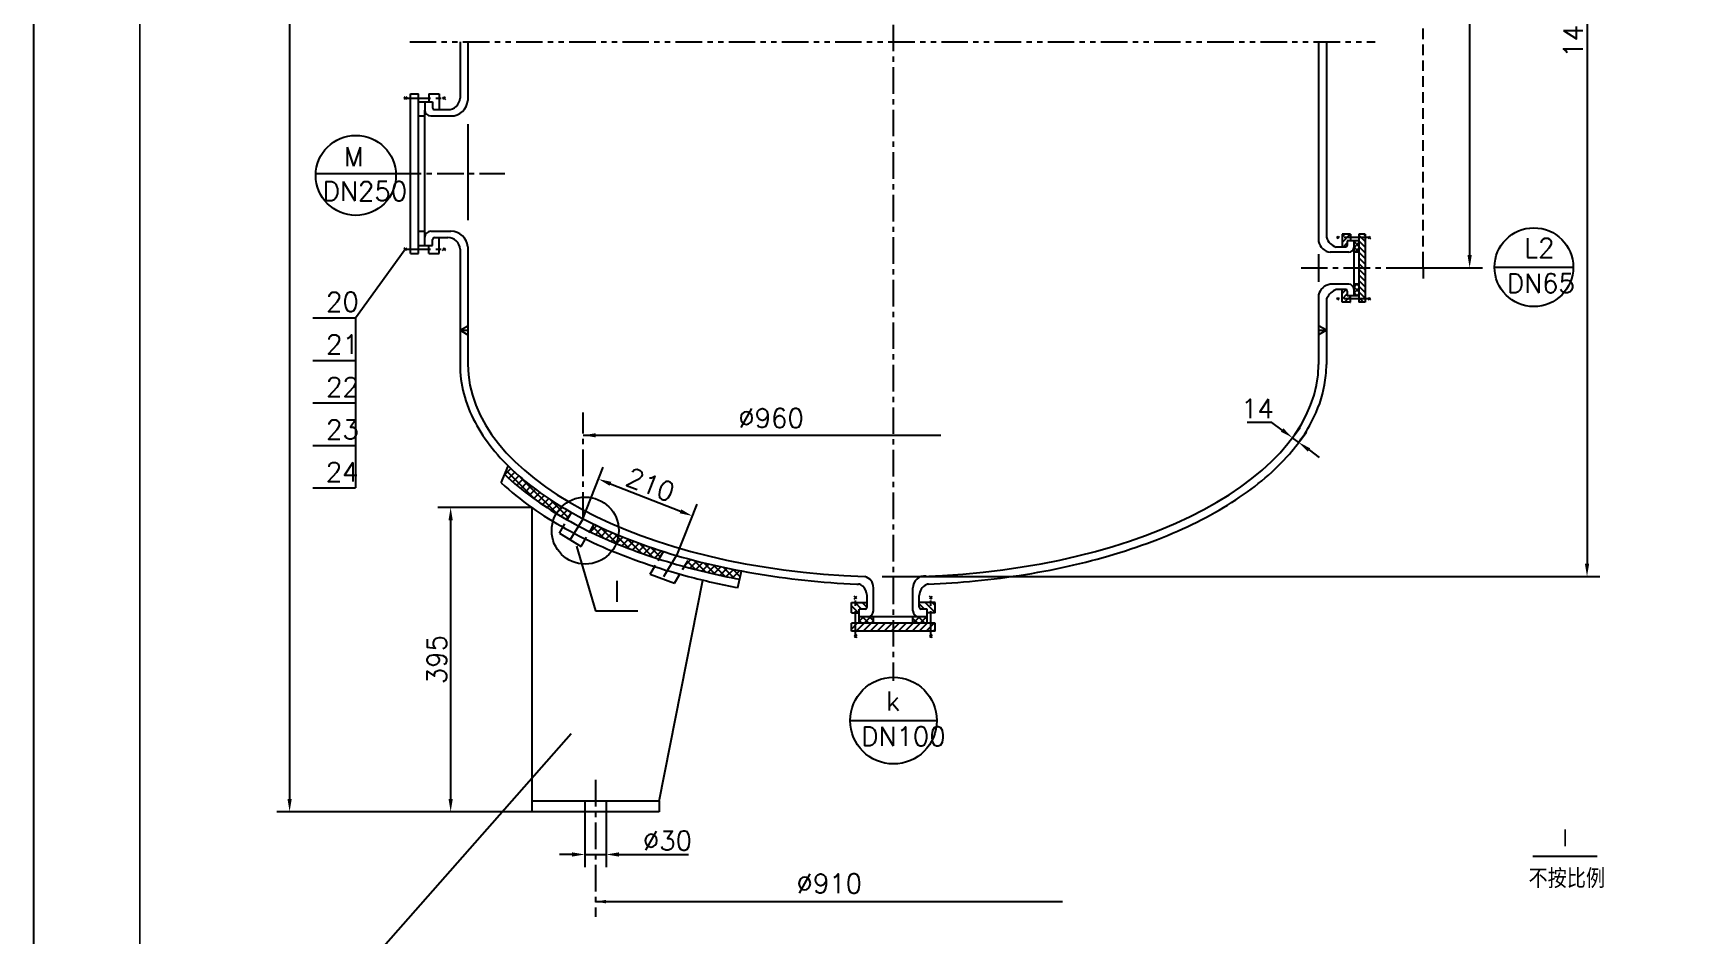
# Model space of a CAD drawing. Header units: millimetres. Extents: x 0 to 594, y 0 to 841.
# Drawn here: x 0 to 392.2, y 321.7 to 533.7 of the extents above; entities that cross this region are included whole.
import ezdxf

# ---------------------------------------------------------------- set-up
doc = ezdxf.new("R2010")
doc.units = ezdxf.units.MM
doc.header["$LTSCALE"] = 5
for name, pattern in [('CENTER', [2, 1.25, -0.25, 0.25, -0.25]), ('DASHED', [0.75, 0.5, -0.25]), ('PHANTOM', [2.5, 1.25, -0.25, 0.25, -0.25, 0.25, -0.25])]:
    doc.linetypes.add(name, pattern=pattern)
doc.layers.get('DEFPOINTS').update_dxf_attribs({"color": 2, "linetype": 'DASHED'})
for name, color, linetype in [('1', 7, 'Continuous'), ('3', 5, 'DASHED'), ('4', 1, 'CENTER'), ('5', 2, 'PHANTOM'), ('7', 4, 'Continuous'), ('8', 6, 'Continuous')]:
    doc.layers.add(name, color=color, linetype=linetype)
doc.styles.add('HZ5', font='SIMFANG.TTF', dxfattribs={"width": 0.7, "height": 5})
doc.styles.add('RMO4', font='romans.shx', dxfattribs={"width": 0.7, "height": 4})
doc.styles.get("Standard").update_dxf_attribs({"font": 'txt.shx', "bigfont": 'hzfsdxt.shx'})
doc.dimstyles.new('1', dxfattribs={"dimtxt": 4.5, "dimasz": 3, "dimexe": 3, "dimexo": 0, "dimgap": 1, "dimtad": 1, "dimdec": 4, "dimzin": 0, "dimtxsty": 'Standard', "dimcen": 0, "dimadec": 0, "dimazin": 0, "dimtfac": 0.7, "dimtdec": 4, "dimtmove": 0, "dimatfit": 0, "dimfxl": 0, "dimtolj": 1, "dimtzin": 0, "dimarcsym": 0})
doc.dimstyles.new('2', dxfattribs={"dimtxt": 4.5, "dimasz": 3, "dimexe": 3, "dimexo": 0, "dimgap": 1, "dimtad": 1, "dimtih": 1, "dimtoh": 1, "dimdec": 4, "dimzin": 0, "dimtxsty": 'Standard', "dimcen": 0, "dimadec": 0, "dimazin": 0, "dimtfac": 0.7, "dimtdec": 4, "dimtmove": 0, "dimatfit": 0, "dimfxl": 0, "dimtolj": 1, "dimtzin": 0, "dimarcsym": 0})
doc.dimstyles.get("Standard").update_dxf_attribs({"dimtxt": 0.18, "dimasz": 0.18, "dimexe": 0.18, "dimexo": 0.0625, "dimgap": 0.09, "dimtad": 0, "dimtih": 1, "dimtoh": 1, "dimdec": 4, "dimzin": 0, "dimdsep": 46, "dimtxsty": 'Standard', "dimcen": 0.09, "dimadec": 0, "dimazin": 0, "dimtfac": 1, "dimtdec": 4, "dimtofl": 0, "dimtmove": 0, "dimatfit": 3, "dimfxl": 0, "dimtolj": 1, "dimtzin": 0, "dimarcsym": 0})

# ---------------------------------------------------------------- blocks, each defined once
blk = doc.blocks.new('*D7')
at = {"layer": '7', "color": 0, "lineweight": -2}
for p, q in [((117.16, 422.16), (95.11, 422.16)), ((98.11, 419.16), (98.11, 353.63)), ((117.09, 350.63), (95.11, 350.63))]:
    blk.add_line(p, q, dxfattribs=at)
at = {"layer": '7', "color": 0}
for points in [[(97.61, 419.16), (98.61, 419.16), (98.11, 422.16)], [(97.61, 353.63), (98.61, 353.63), (98.11, 350.63)]]:
    blk.add_solid(points, dxfattribs=at)
at = {"layer": 'DEFPOINTS', "color": 0}
for p in [(117.16, 422.16), (98.11, 350.63), (117.09, 350.63)]:
    blk.add_point(p, dxfattribs=at)
at = {"layer": '7', "color": 0, "insert": (94.86, 386.39), "char_height": 4.5, "attachment_point": 5, "rotation": 90}
blk.add_mtext('\\A1;395', dxfattribs=at)
blk = doc.blocks.new('*D8')
at = {"layer": '7', "color": 0, "lineweight": -2}
for p, q in [((129.22, 419.52), (133.98, 431.63)), ((135.68, 427.74), (152.14, 421.27)), ((151.27, 410.85), (156.03, 422.96))]:
    blk.add_line(p, q, dxfattribs=at)
at = {"layer": '7', "color": 0}
for points in [[(135.86, 428.2), (135.5, 427.27), (132.89, 428.84)], [(152.32, 421.73), (151.96, 420.8), (154.93, 420.17)]]:
    blk.add_solid(points, dxfattribs=at)
at = {"layer": 'DEFPOINTS', "color": 0}
for p in [(154.93, 420.17), (129.22, 419.52), (151.27, 410.85)]:
    blk.add_point(p, dxfattribs=at)
at = {"layer": '7', "color": 0, "insert": (145.1, 427.53), "char_height": 4.5, "attachment_point": 5, "rotation": 338.5286}
blk.add_mtext('\\A1;210', dxfattribs=at)
blk = doc.blocks.new('*D9')
at = {"layer": '7', "color": 0, "lineweight": -2}
for p, q in [((202.16, 758.45), (57.25, 758.45)), ((60.25, 755.45), (60.25, 353.63)), ((117.16, 350.63), (57.25, 350.63))]:
    blk.add_line(p, q, dxfattribs=at)
at = {"layer": '7', "color": 0}
for points in [[(59.75, 755.45), (60.75, 755.45), (60.25, 758.45)], [(59.75, 353.63), (60.75, 353.63), (60.25, 350.63)]]:
    blk.add_solid(points, dxfattribs=at)
at = {"layer": 'DEFPOINTS', "color": 0}
for p in [(202.16, 758.45), (60.25, 350.63), (117.16, 350.63)]:
    blk.add_point(p, dxfattribs=at)
at = {"layer": '7', "color": 0, "insert": (57, 555.79), "char_height": 4.5, "attachment_point": 5, "rotation": 90}
blk.add_mtext('\\A1;~2220', dxfattribs=at)
blk = doc.blocks.new('*D10')
at = {"layer": '7', "color": 0, "lineweight": -2}
for p, q in [((307.43, 679.36), (368.28, 679.36)), ((365.28, 676.36), (365.28, 408.94)), ((202.16, 405.94), (368.28, 405.94))]:
    blk.add_line(p, q, dxfattribs=at)
at = {"layer": '7', "color": 0}
for points in [[(364.78, 676.36), (365.78, 676.36), (365.28, 679.36)], [(364.78, 408.94), (365.78, 408.94), (365.28, 405.94)]]:
    blk.add_solid(points, dxfattribs=at)
at = {"layer": 'DEFPOINTS', "color": 0}
for p in [(307.43, 679.36), (202.16, 405.94), (365.28, 405.94)]:
    blk.add_point(p, dxfattribs=at)
at = {"layer": '7', "color": 0, "insert": (362.03, 535.65), "char_height": 4.5, "attachment_point": 5, "rotation": 90}
blk.add_mtext('\\A1;1475', dxfattribs=at)
blk = doc.blocks.new('*D11')
at = {"layer": '7', "color": 0, "lineweight": -2}
for p, q in [((129.66, 353.13), (129.66, 337.57)), ((134.66, 353.13), (134.66, 337.57)), ((126.66, 340.57), (123.66, 340.57)), ((129.66, 340.57), (134.66, 340.57)), ((137.66, 340.57), (154.06, 340.57))]:
    blk.add_line(p, q, dxfattribs=at)
at = {"layer": '7', "color": 0}
for points in [[(126.66, 341.07), (126.66, 340.07), (129.66, 340.57)], [(137.66, 341.07), (137.66, 340.07), (134.66, 340.57)]]:
    blk.add_solid(points, dxfattribs=at)
at = {"layer": 'DEFPOINTS', "color": 0}
for p in [(129.66, 353.13), (134.66, 353.13), (134.66, 340.57)]:
    blk.add_point(p, dxfattribs=at)
at = {"layer": '7', "color": 0, "insert": (149.08, 343.82), "char_height": 4.5, "attachment_point": 5}
blk.add_mtext('\\A1;%%c30', dxfattribs=at)
blk = doc.blocks.new('*D15')
at = {"layer": '7', "color": 0, "lineweight": -2}
for p, q in [((291.2, 442.15), (285.4, 442.15)), ((293.61, 440.36), (291.2, 442.15)), ((295.93, 438.46), (297.8, 440.99)), ((297.42, 437.36), (299.29, 439.89)), ((297.5, 437.47), (296.02, 438.58)), ((299.92, 435.69), (302.33, 433.9))]:
    blk.add_line(p, q, dxfattribs=at)
at = {"layer": '7', "color": 0}
for points in [[(293.91, 440.76), (293.31, 439.96), (296.02, 438.58)], [(300.21, 436.09), (299.62, 435.29), (297.5, 437.47)]]:
    blk.add_solid(points, dxfattribs=at)
at = {"layer": 'DEFPOINTS', "color": 0}
for p in [(295.93, 438.46), (296.02, 438.58), (297.42, 437.36)]:
    blk.add_point(p, dxfattribs=at)
at = {"layer": '7', "color": 0, "insert": (287.8, 445.4), "char_height": 4.5, "attachment_point": 5}
blk.add_mtext('\\A1;14', dxfattribs=at)
blk = doc.blocks.new('*D18')
at = {"layer": '7', "color": 0, "lineweight": -2}
for p, q in [((313.2, 638.56), (340.68, 638.56)), ((337.68, 635.56), (337.68, 481.5)), ((318.44, 478.5), (340.68, 478.5))]:
    blk.add_line(p, q, dxfattribs=at)
at = {"layer": '7', "color": 0}
for points in [[(337.18, 635.56), (338.18, 635.56), (337.68, 638.56)], [(337.18, 481.5), (338.18, 481.5), (337.68, 478.5)]]:
    blk.add_solid(points, dxfattribs=at)
at = {"layer": 'DEFPOINTS', "color": 0}
for p in [(313.2, 638.56), (318.44, 478.5), (337.68, 478.5)]:
    blk.add_point(p, dxfattribs=at)
at = {"layer": '7', "color": 0, "insert": (334.43, 583.99), "char_height": 4.5, "attachment_point": 5, "rotation": 90}
blk.add_mtext('\\A1;800', dxfattribs=at)

msp = doc.modelspace()

# ---------------------------------------------------------------- hatches: boundary and pattern name
at = {"layer": '8'}
h = msp.add_hatch(dxfattribs=at)
h.set_pattern_fill('ANSI31', color=256, scale=7.540003, angle=180, style=0)
h.set_pattern_definition([(225, (634.4145, 332.7081), (0.6664484, -0.6664484), [])])
h.paths.add_polyline_path([(307.69727, 471.22369), (309.62894, 471.22369), (309.62894, 471.93737), (308.91978, 471.93737), (308.91978, 473.06837, 0.414213562), (308.54278, 473.44537), (307.69727, 473.44537)])
h.paths.add_polyline_path([(309.62894, 470.42937), (309.62894, 471.22369), (307.69727, 471.22369), (307.69727, 470.42937)])
h.paths.add_polyline_path([(307.69727, 483.39817), (308.54278, 483.39817, 0.414213563), (308.91978, 483.77517), (308.91978, 484.90617), (309.62894, 484.90617), (309.62894, 485.61985), (307.69727, 485.61985)])
h.paths.add_polyline_path([(307.69727, 486.41417), (307.69727, 485.61985), (309.62894, 485.61985), (309.62894, 486.41417)])
h = msp.add_hatch(dxfattribs=at)
h.set_pattern_fill('ANSI31', color=256, scale=7.540003, angle=90, style=0)
h.set_pattern_definition([(135, (634.4145, 332.7081), (-0.6664484, -0.6664484), [])])
h.paths.add_polyline_path([(313.14219, 478.42177), (311.63419, 478.42177), (311.63419, 471.22369), (313.14219, 471.22369)])
h.paths.add_polyline_path([(311.63419, 471.22369), (311.63419, 470.42937), (313.14219, 470.42937), (313.14219, 471.22369)])
h.paths.add_polyline_path([(311.63419, 478.42177), (313.14219, 478.42177), (313.14219, 485.61985), (311.63419, 485.61985)])
h.paths.add_polyline_path([(313.14219, 485.61985), (313.14219, 486.41417), (311.63419, 486.41417), (311.63419, 485.61985)])
h = msp.add_hatch(dxfattribs=at)
h.set_pattern_fill('ANSI37', color=256, scale=7.540003, angle=180, style=0)
h.set_pattern_definition([(225, (634.4145, 332.7081), (0.6664484, -0.6664484), []), (315, (634.4145, 332.7081), (0.6664484, 0.6664484), [])])
h.paths.add_polyline_path([(311.63419, 474.65177), (310.42779, 474.65177), (310.42779, 473.52077), (310.42779, 471.93737), (311.63419, 471.93737)])
h.paths.add_polyline_path([(311.63419, 484.90617), (310.42779, 484.90617), (310.42779, 483.32277), (310.42779, 482.19177), (311.63419, 482.19177)])
h = msp.add_hatch(dxfattribs=at)
h.set_pattern_fill('ANSI37', color=256, scale=10, style=0)
h.set_pattern_definition([(45, (10.7323, -2.5841), (-0.8838835, 0.8838835), []), (135, (10.7323, -2.5841), (-0.8838835, -0.8838835), [])])
edge = h.paths.add_edge_path()
edge.add_spline(control_points=[(126.53236, 420.97882), (121.48306, 423.81728), (117.04653, 426.95028), (112.76033, 430.83868), (112.20382, 431.36485), (111.66493, 431.89642)], knot_values=[3.610811785, 3.610811785, 3.610811785, 3.610811785, 3.834082749, 3.834082749, 3.868590553, 3.868590553, 3.868590553, 3.868590553], degree=3, periodic=0)
edge.add_line((111.66493, 431.89642), (110.83398, 429.91504))
edge.add_spline(control_points=[(110.83398, 429.91504), (112.81565, 428.01586), (115.00681, 426.19355), (119.89354, 422.62728), (122.60969, 420.89157), (125.51688, 419.25564)], knot_values=[3.622484718, 3.622484718, 3.622484718, 3.622484718, 3.742234094, 3.742234094, 3.868070029, 3.868070029, 3.868070029, 3.868070029], degree=3, periodic=0)
edge.add_line((125.51688, 419.25564), (126.53236, 420.97882))
edge = h.paths.add_edge_path()
edge.add_spline(control_points=[(148.17448, 411.79239), (147.82283, 411.9035), (147.47252, 412.0157), (141.67316, 413.89865), (136.55581, 415.93424), (131.86058, 418.20247)], knot_values=[3.944095294, 3.944095294, 3.944095294, 3.944095294, 3.956411066, 3.956411066, 4.148778112, 4.148778112, 4.148778112, 4.148778112], degree=3, periodic=0)
edge.add_line((131.86058, 418.20247), (130.84179, 416.47367))
edge.add_spline(control_points=[(130.84179, 416.47367), (131.30626, 416.24836), (131.77468, 416.02537), (136.86533, 413.64701), (141.85285, 411.71227), (147.1329, 410.02492)], knot_values=[3.94209884, 3.94209884, 3.94209884, 3.94209884, 3.960803958, 3.960803958, 4.143714441, 4.143714441, 4.143714441, 4.143714441], degree=3, periodic=0)
edge.add_line((147.1329, 410.02492), (148.17448, 411.79239))
edge = h.paths.add_edge_path()
edge.add_spline(control_points=[(166.51115, 407.22434), (162.26101, 408.02637), (158.11674, 408.97236), (154.11443, 410.05407)], knot_values=[4.216751759, 4.216751759, 4.216751759, 4.216751759, 4.351591404, 4.351591404, 4.351591404, 4.351591404], degree=3, periodic=0)
edge.add_line((154.11443, 410.05407), (153.06178, 408.26782))
edge.add_spline(control_points=[(153.06178, 408.26782), (157.25632, 407.11814), (161.60308, 406.11733), (166.06254, 405.27373)], knot_values=[4.210858025, 4.210858025, 4.210858025, 4.210858025, 4.350777026, 4.350777026, 4.350777026, 4.350777026], degree=3, periodic=0)
edge.add_line((166.06254, 405.27373), (166.51115, 407.22434))
h = msp.add_hatch(dxfattribs=at)
h.set_pattern_fill('ANSI31', color=256, scale=9.285718, angle=90, style=0)
h.set_pattern_definition([(135, (22.7057, -2.5663), (-0.8207492, -0.8207492), [])])
h.paths.add_polyline_path([(193.29147, 399.79479), (193.29147, 397.41589), (194.17038, 397.41589), (194.17038, 398.28923), (195.56324, 398.28923, 0.414213562), (196.02752, 398.75352), (196.02752, 399.79479)])
h.paths.add_polyline_path([(192.31323, 397.41589), (193.29147, 397.41589), (193.29147, 399.79479), (192.31323, 399.79479)])
h.paths.add_polyline_path([(208.28467, 399.79479), (208.28467, 398.75352, 0.414213563), (208.74895, 398.28923), (210.14181, 398.28923), (210.14181, 397.41589), (211.02072, 397.41589), (211.02072, 399.79479)])
h.paths.add_polyline_path([(211.99896, 399.79479), (211.02072, 399.79479), (211.02072, 397.41589), (211.99896, 397.41589)])
h = msp.add_hatch(dxfattribs=at)
h.set_pattern_fill('ANSI37', color=256, scale=9.285718, angle=90, style=0)
h.set_pattern_definition([(135, (22.7057, -2.5663), (-0.8207492, -0.8207492), []), (225, (22.7057, -2.5663), (0.8207492, -0.8207492), [])])
h.paths.add_polyline_path([(197.51324, 394.94637), (197.51324, 396.43209), (196.12038, 396.43209), (194.17038, 396.43209), (194.17038, 394.94637)])
h.paths.add_polyline_path([(210.14181, 394.94637), (210.14181, 396.43209), (208.19181, 396.43209), (206.79895, 396.43209), (206.79895, 394.94637)])
h = msp.add_hatch(dxfattribs=at)
h.set_pattern_fill('ANSI31', color=256, scale=9.285718, style=0)
h.set_pattern_definition([(45, (22.7057, -2.5663), (-0.8207492, 0.8207492), [])])
h.paths.add_polyline_path([(202.1561, 393.08923), (202.1561, 394.94637), (193.29147, 394.94637), (193.29147, 393.08923)])
h.paths.add_polyline_path([(193.29147, 394.94637), (192.31323, 394.94637), (192.31323, 393.08923), (193.29147, 393.08923)])
h.paths.add_polyline_path([(202.1561, 394.94637), (202.1561, 393.08923), (211.02072, 393.08923), (211.02072, 394.94637)])
h.paths.add_polyline_path([(211.02072, 393.08923), (211.99896, 393.08923), (211.99896, 394.94637), (211.02072, 394.94637)])

# ---------------------------------------------------------------- linework, layer by layer
at = {"layer": '1'}
for p, q in [((100.3061, 531.65744), (100.3061, 518.44591)), ((102.1561, 531.65744), (102.1561, 517.87951)), ((302.1561, 531.65744), (302.1561, 484.7101)), ((304.0061, 531.65744), (304.0061, 485.69645)), ((87.83035, 518.75243), (87.17731, 518.13515)), ((87.80299, 518.15602), (87.19427, 518.76525)), ((88.67582, 481.90385), (88.67582, 519.42768)), ((88.67582, 519.42768), (90.53296, 519.42768)), ((90.53296, 481.90385), (90.53296, 519.42768)), ((93.00248, 519.42768), (93.00248, 517.57053)), ((93.00248, 519.42768), (95.38138, 519.42768)), ((95.38138, 519.42768), (95.38138, 515.71339)), ((96.22685, 518.75243), (96.87989, 518.13515)), ((96.25421, 518.15602), (96.86293, 518.76525)), ((90.53296, 517.57053), (93.87582, 517.57053)), ((90.53296, 514.22768), (92.01868, 514.22768)), ((92.01868, 517.57053), (92.01868, 515.62053)), ((92.01868, 485.71099), (92.01868, 515.62053)), ((93.41153, 514.22768), (98.17128, 514.22768)), ((93.87582, 517.57053), (93.87582, 516.17768)), ((94.34011, 515.71339), (97.41112, 515.71339)), ((102.1561, 512.26812), (102.1561, 489.71644)), ((90.53296, 487.10385), (92.01868, 487.10385)), ((93.41153, 487.10385), (98.17128, 487.10385)), ((309.62894, 486.41417), (307.69727, 486.41417)), ((307.69727, 486.41417), (307.69727, 483.39817)), ((309.62894, 486.41417), (309.62894, 484.90617)), ((311.63419, 486.41417), (311.63419, 470.42937)), ((313.14219, 486.41417), (311.63419, 486.41417)), ((313.14219, 486.41417), (313.14219, 470.42937)), ((87.83035, 482.5791), (87.17731, 483.19638)), ((87.80299, 483.17551), (87.19427, 482.56627)), ((90.53296, 483.76099), (93.87582, 483.76099)), ((92.01868, 483.76099), (92.01868, 485.71099)), ((93.00248, 481.90385), (93.00248, 483.76099)), ((93.87582, 483.76099), (93.87582, 485.15385)), ((94.34011, 485.61813), (97.41112, 485.61813)), ((95.38138, 481.90385), (95.38138, 485.61813)), ((96.22685, 482.5791), (96.87989, 483.19638)), ((96.25421, 483.17551), (96.86293, 482.56627)), ((100.3061, 482.88561), (100.3061, 455.82298)), ((102.1561, 483.45201), (102.1561, 455.82298)), ((308.54278, 483.39817), (306.33133, 483.39817)), ((307.01075, 485.86587), (306.48048, 485.36464)), ((306.98854, 485.38158), (306.49425, 485.87628)), ((308.91978, 484.90617), (308.91978, 483.77517)), ((311.63419, 484.90617), (308.91978, 484.90617)), ((310.42779, 484.90617), (310.42779, 483.32277)), ((310.42779, 483.32277), (310.42779, 471.93737)), ((313.82871, 485.86587), (314.35897, 485.36464)), ((313.85092, 485.38158), (314.3452, 485.87628)), ((88.67582, 481.90385), (90.53296, 481.90385)), ((93.00248, 481.90385), (95.38138, 481.90385)), ((302.1561, 481.7517), (302.1561, 475.24714)), ((302.1561, 480.87541), (302.1561, 475.24714)), ((309.29678, 482.19177), (304.89513, 482.19177)), ((311.63419, 482.19177), (310.42779, 482.19177)), ((326.72393, 478.49942), (326.72393, 480.99942)), ((309.29678, 474.65177), (304.89513, 474.65177)), ((311.63419, 474.65177), (310.42779, 474.65177)), ((326.72393, 478.49942), (326.72393, 475.99942)), ((302.1561, 472.13367), (302.1561, 455.82298)), ((304.0061, 471.35538), (304.0061, 455.82298)), ((308.54278, 473.44537), (306.33123, 473.44537)), ((307.01075, 470.97767), (306.48048, 471.4789)), ((306.98854, 471.46196), (306.49425, 470.96726)), ((307.69727, 470.42937), (307.69727, 473.44537)), ((308.91978, 473.06837), (308.91978, 471.93737)), ((311.63419, 471.93737), (308.91978, 471.93737)), ((309.62894, 470.42937), (309.62894, 471.93737)), ((310.42779, 473.52077), (310.42779, 471.93737)), ((313.82871, 470.97767), (314.35897, 471.4789)), ((313.85092, 471.46196), (314.3452, 470.96726)), ((65.70397, 466.76636), (75.70397, 466.76636)), ((309.62894, 470.42937), (307.69727, 470.42937)), ((313.14219, 470.42937), (311.63419, 470.42937)), ((100.3061, 463.82298), (102.1561, 464.89108)), ((100.3061, 463.82298), (102.1561, 462.75488)), ((100.3061, 463.82298), (102.1561, 463.82298)), ((304.0061, 463.82298), (302.1561, 464.89108)), ((304.0061, 463.82298), (302.1561, 462.75488)), ((302.1561, 463.82298), (304.0061, 463.82298)), ((65.70397, 456.76636), (75.70397, 456.76636)), ((65.70397, 446.76636), (75.70397, 446.76636)), ((65.70397, 436.76636), (75.70397, 436.76636)), ((110.00736, 427.94399), (111.66493, 431.89642)), ((65.70397, 426.76636), (75.70397, 426.76636)), ((117.1561, 422.16023), (117.1561, 350.62575)), ((123.68689, 416.15031), (128.79279, 412.99669)), ((145.02752, 406.45227), (150.74257, 404.33232)), ((147.1561, 353.12575), (157.43239, 405.07932)), ((165.61394, 403.32314), (166.51115, 407.22434)), ((199.55081, 405.93546), (204.99747, 405.93546)), ((193.5849, 400.66762), (192.97566, 401.27634)), ((192.98849, 400.64026), (193.60577, 401.2933)), ((196.02752, 398.75352), (196.02752, 401.4771)), ((197.51324, 397.82495), (197.51324, 403.2457)), ((206.79895, 397.82495), (206.79895, 403.2457)), ((208.28467, 398.75352), (208.28467, 401.47698)), ((211.3237, 400.64026), (210.70642, 401.2933)), ((210.72729, 400.66762), (211.33653, 401.27634)), ((192.31323, 399.79479), (196.02752, 399.79479)), ((192.31323, 397.41589), (192.31323, 399.79479)), ((192.31323, 397.41589), (194.17038, 397.41589)), ((194.17038, 394.94637), (194.17038, 398.28923)), ((195.56324, 398.28923), (194.17038, 398.28923)), ((196.12038, 396.43209), (194.17038, 396.43209)), ((208.19181, 396.43209), (196.12038, 396.43209)), ((197.51324, 394.94637), (197.51324, 396.43209)), ((206.79895, 394.94637), (206.79895, 396.43209)), ((210.14181, 396.43209), (208.19181, 396.43209)), ((211.99896, 399.79479), (208.28467, 399.79479)), ((210.14181, 398.28923), (208.74895, 398.28923)), ((210.14181, 394.94637), (210.14181, 398.28923)), ((211.99896, 397.41589), (210.14181, 397.41589)), ((211.99896, 397.41589), (211.99896, 399.79479)), ((211.99896, 394.94637), (192.31323, 394.94637)), ((192.31323, 393.08923), (192.31323, 394.94637)), ((211.99896, 393.08923), (192.31323, 393.08923)), ((192.98849, 392.24376), (193.60577, 391.59072)), ((211.3237, 392.24376), (210.70642, 391.59072)), ((211.99896, 393.08923), (211.99896, 394.94637)), ((193.5849, 392.21641), (192.97566, 391.60768)), ((210.72729, 392.21641), (211.33653, 391.60768)), ((147.1561, 353.12575), (117.1561, 353.12575)), ((147.1561, 353.12575), (147.1561, 350.62575)), ((147.1561, 350.62575), (117.1561, 350.62575))]:
    msp.add_line(p, q, dxfattribs=at)
for centre, radius, start, end in [((97.47721, 518.54317), 2.83056, 268.6620024, 358.0308725), ((98.17128, 518.22768), 4, 270.0000001, 355.0065789), ((93.41153, 515.62053), 1.39286, 180, 270), ((94.34011, 516.17768), 0.46429, 180, 270), ((93.41153, 485.71099), 1.39286, 90, 180), ((98.17128, 483.10385), 4, 4.9934211, 89.9999999), ((94.34011, 485.15385), 0.46429, 90, 180), ((97.47721, 482.78835), 2.83056, 1.9691275, 91.3379976), ((305.32017, 485.40276), 3.239, 192.3481932, 262.4596667), ((307.32578, 486.72968), 3.47676, 197.2883989, 253.3796587), ((308.54278, 483.77517), 0.377, 270, 0), ((309.29678, 483.32277), 1.131, 270, 0), ((305.32017, 471.44071), 3.23906, 97.5401653, 167.6468394), ((309.29678, 473.52077), 1.131, 0, 90), ((305.5061, 470.73817), 1.5, 155.7023399, 180), ((307.81239, 469.69695), 4.03044, 111.5610835, 155.7023399), ((308.54278, 473.06837), 0.377, 0, 90), ((193.89838, 402.64092), 1.5, 41.6696284, 87.6674328), ((194.72752, 403.2457), 2.78572, 360, 74.9176102), ((209.58467, 403.2457), 2.78572, 83.4933751, 180), ((211.07038, 401.47698), 2.78572, 114.5722939, 180), ((210.53573, 402.64626), 1.5, 92.3650646, 114.5722939), ((191.91, 400.87123), 4.16186, 8.370794, 41.6696284), ((195.56324, 398.75352), 0.46429, 270, 0), ((196.12038, 397.82495), 1.39286, 270, 0), ((208.19181, 397.82495), 1.39286, 180, 270), ((208.74895, 398.75352), 0.46429, 180, 270)]:
    msp.add_arc(centre, radius, start, end, dxfattribs=at)
for start_param, end_param in [(3.141592654, 4.645301573), (4.779476387, 6.283185307)]:
    msp.add_ellipse((202.1561, 455.82298), major_axis=(100, 0), ratio=0.5, start_param=start_param, end_param=end_param, dxfattribs=at)
for points, knots in [([(100.3061, 455.82298), (100.3061, 453.51249), (100.60541, 451.20234), (101.78928, 446.64196), (102.67332, 444.39194), (106.04204, 438.01294), (109.25089, 434.02241), (117.41732, 426.61389), (122.37653, 423.19378), (133.7506, 417.08057), (140.1657, 414.38809), (154.08145, 409.86991), (161.58143, 408.04476), (177.22966, 405.3617), (185.37695, 404.50407), (193.72601, 404.14929), (193.84271, 404.14443), (193.95943, 404.13968)], [3.141592654, 3.141592654, 3.141592654, 3.141592654, 3.270670434, 3.270670434, 3.399748214, 3.399748214, 3.645319589, 3.645319589, 3.890890965, 3.890890965, 4.13646234, 4.13646234, 4.382033715, 4.382033715, 4.627605091, 4.627605091, 4.631085915, 4.631085915, 4.631085915, 4.631085915]), ([(210.44233, 404.14335), (214.12429, 404.29503), (217.78993, 404.54785), (229.42436, 405.6787), (237.24507, 406.94457), (252.06996, 410.38331), (259.07332, 412.55582), (271.86657, 417.69397), (277.65604, 420.659), (287.69395, 427.23773), (291.94323, 430.85129), (297.99645, 437.82735), (300.11405, 441.10608), (302.81352, 447.33033), (303.5865, 450.24457), (303.96264, 454.05955), (304.0061, 454.94126), (304.0061, 455.82298)], [4.794582447, 4.794582447, 4.794582447, 4.794582447, 4.904392184, 4.904392184, 5.146753443, 5.146753443, 5.389114702, 5.389114702, 5.631475961, 5.631475961, 5.873837221, 5.873837221, 6.069639974, 6.069639974, 6.233927488, 6.233927488, 6.283185307, 6.283185307, 6.283185307, 6.283185307]), ([(110.00736, 427.94399), (112.18927, 425.90661), (114.59599, 423.96567), (122.08774, 418.68226), (127.6833, 415.58866), (140.02537, 410.17486), (146.77116, 407.85482), (157.7424, 404.95549), (161.67238, 404.06875), (165.6908, 403.30858)], [3.6332268853, 3.6332268853, 3.6332268853, 3.6332268853, 3.7582969392, 3.7582969392, 3.9922044052, 3.9922044052, 4.2261118713, 4.2261118713, 4.3507770265, 4.3507770265, 4.3507770265, 4.3507770265]), ([(110.83398, 429.91504), (112.81565, 428.01586), (115.00681, 426.19355), (121.73879, 421.28064), (126.72824, 418.38308), (137.7657, 413.22635), (143.81157, 410.96637), (155.30584, 407.57649), (160.59962, 406.30715), (166.06254, 405.27373)], [3.6224847176, 3.6224847176, 3.6224847176, 3.6224847176, 3.7422340942, 3.7422340942, 3.9608039583, 3.9608039583, 4.1793738224, 4.1793738224, 4.3507770265, 4.3507770265, 4.3507770265, 4.3507770265])]:
    msp.add_open_spline(points, degree=3, knots=knots, dxfattribs=at)
at = {"layer": '3'}
for p, q in [((326.72393, 636.05685), (326.70565, 480.99942)), ((123.68689, 416.15031), (126.53236, 420.97882)), ((128.79279, 412.99669), (131.86058, 418.20247)), ((145.02752, 406.45227), (148.17448, 411.79239)), ((150.74257, 404.33232), (154.11443, 410.05407)), ((129.6561, 353.12575), (129.6561, 350.62575)), ((134.6561, 353.12575), (134.6561, 350.62575))]:
    msp.add_line(p, q, dxfattribs=at)
at = {"layer": '4'}
for p, q in [((202.1561, 775.69722), (202.1561, 381.41419)), ((87.13266, 518.44944), (97.04613, 518.44944)), ((84.92201, 500.66576), (110.87844, 500.66576)), ((87.13266, 482.88208), (97.04613, 482.88208)), ((314.39523, 485.61985), (306.3455, 485.61985)), ((298.04543, 478.49942), (326.70956, 478.49942)), ((314.39523, 471.22369), (306.3455, 471.22369)), ((129.2254, 419.52305), (129.2254, 444.48529)), ((126.23984, 414.5735), (129.2254, 419.52305)), ((148.18962, 405.90913), (151.1863, 410.87711)), ((193.29147, 391.54607), (193.29147, 401.45954)), ((211.02072, 391.54607), (211.02072, 401.45954)), ((132.1561, 358.10129), (132.1561, 325.91025))]:
    msp.add_line(p, q, dxfattribs=at)
at = {"layer": '5'}
msp.add_line((88.48837, 531.65744), (315.46899, 531.65744), dxfattribs=at)
at = {"layer": '7'}
for p, q in [((0, 841), (0, 0)), ((66.44634, 500.66576), (84.92201, 500.66576)), ((75.70397, 466.76636), (87.19427, 482.56627)), ((343.53224, 478.66448), (362.05375, 478.66448)), ((75.70397, 466.76636), (75.70397, 426.76636)), ((127.6681, 413.09423), (132.1328, 397.85012)), ((132.1328, 397.85012), (142.1328, 397.85012)), ((126.40663, 368.91318), (47.61422, 279.47904)), ((192.03737, 372.05118), (212.41103, 372.05118)), ((352.52966, 340.19248), (367.64743, 340.19248))]:
    msp.add_line(p, q, dxfattribs=at)
at = {"layer": '7', "const_width": 0.4}
msp.add_lwpolyline([(25, 10), (584, 10), (584, 831), (25, 831)], close=True, dxfattribs=at)
at = {"layer": '7'}
for centre, radius in [((75.81936, 500.25609), 9.4194), ((352.79299, 478.66448), 9.26075), ((129.75472, 416.72541), 7.89237), ((202.2242, 372.05118), 10.18683)]:
    msp.add_circle(centre, radius, dxfattribs=at)

# ---------------------------------------------------------------- texts
for s, p in [('M', (72.98513, 502.42872)), ('DN250', (68.02656, 494.30504)), ('L2', (350.49756, 480.96152)), ('DN65', (346.42474, 472.64034)), ('20', (68.80848, 468.26717)), ('21', (68.80848, 458.26717)), ('22', (68.80848, 448.26717)), ('%%c960', (165.72069, 440.93774)), ('23', (68.80848, 438.26717)), ('24', (68.74861, 428.26717)), ('k', (200.47238, 374.38819)), ('DN100', (194.62289, 366.09565)), ('%%c910', (179.41565, 331.50173))]:
    msp.add_text(s, height=4.5, dxfattribs=at).set_placement(p)
at = {"layer": '7', "insert": (134.83522, 402.44255), "char_height": 5, "attachment_point": 4, "style": 'HZ5'}
msp.add_mtext('Ⅰ', dxfattribs=at)
at = {"layer": '7', "char_height": 4.5}
for s, insert, attachment_point in [('Ⅰ', (357.87464, 344.31914), 4), ('不按比例', (369.52975, 334.89356), 6)]:
    msp.add_mtext(s, dxfattribs=dict(at, insert=insert, attachment_point=attachment_point))

# ---------------------------------------------------------------- dimensions: what is measured, and where the dimension line sits
at = {"layer": '7'}
for base, p1, p2, text, picture, middle in [((60.24587, 350.62575), (202.1561, 758.44792), (117.1561, 350.62575), '~2220', '*D9', (60.24587, 555.78731)), ((365.28285, 405.93546), (307.42713, 679.35685), (202.1561, 405.93546), '1475', '*D10', (365.28285, 535.64907)), ((337.68068, 478.49942), (313.20469, 638.55685), (318.4385, 478.49942), '800', '*D18', (337.68068, 583.98544))]:
    dim = msp.add_linear_dim(base=base, p1=p1, p2=p2, angle=90, text=text, dimstyle='1', dxfattribs=at)
    dim.commit()
    dim.dimension.update_dxf_attribs({"geometry": picture, "text_midpoint": middle, "dimtype": 160})
for p1, p2, distance, text, dimstyle, picture, middle in [((297.41773, 437.35713), (295.93151, 438.45798), -0.14634, '14', '2', '*D15', (287.79719, 445.39684)), ((129.22343, 419.52398), (151.26658, 410.85368), 10.00812, '210', '1', '*D8', (145.09796, 427.52685))]:
    dim = msp.add_aligned_dim(p1=p1, p2=p2, distance=distance, text=text, dimstyle=dimstyle, dxfattribs=at)
    dim.commit()
    dim.dimension.update_dxf_attribs({"geometry": picture, "text_midpoint": middle})
dim = msp.add_linear_dim(base=(98.11154, 350.62575), p1=(117.1561, 422.16023), p2=(117.0936, 350.62575), angle=90, text='395', dimstyle='1', dxfattribs=at)
dim.commit()
dim.dimension.update_dxf_attribs({"geometry": '*D7', "text_midpoint": (94.86154, 386.39299)})
dim = msp.add_linear_dim(base=(134.6561, 340.57422), p1=(129.6561, 353.12575), p2=(134.6561, 353.12575), text='%%c30', dimstyle='1', dxfattribs=at)
dim.commit()
dim.dimension.update_dxf_attribs({"geometry": '*D11', "text_midpoint": (149.0811, 340.57422), "dimtype": 160})

# ---------------------------------------------------------------- leaders
msp.add_leader([(129.2254, 439.13857), (213.31311, 439.13857)], dimstyle='1', dxfattribs=at)
msp.add_leader([(132.1561, 329.47422), (241.97298, 329.47422)], dimstyle='Standard', override={"dimasz": 2.5, "dimexe": 2.5, "dimgap": 0.9, "dimtad": 1, "dimtih": 0, "dimtoh": 0, "dimtxsty": 'RMO4'}, dxfattribs=at)

doc.saveas('drawing.dxf')
